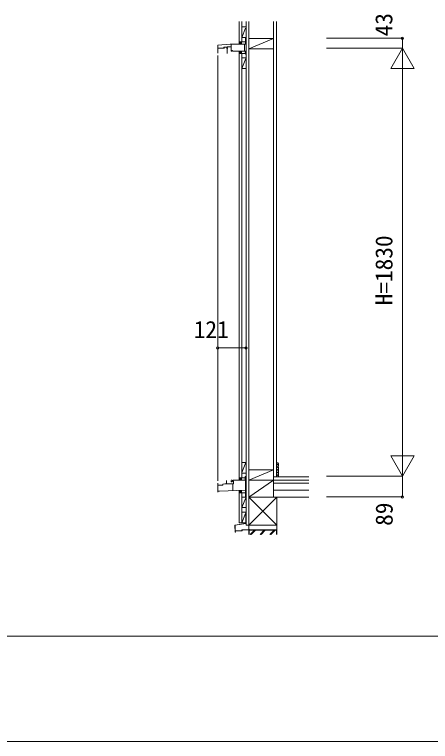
# Model space of a CAD drawing. Units: millimetres, scale not verified. Extents: x -14850 to 12650, y -10500 to 9500.
# Drawn here: x 625 to 2403, y 4650 to 7759 of the extents above; entities that cross this region are included whole.
import ezdxf
from ezdxf.enums import TextEntityAlignment as Align

# ---------------------------------------------------------------- set-up
doc = ezdxf.new("R2010")
doc.units = ezdxf.units.MM
doc.header["$LTSCALE"] = 50
for name, color, linetype, lineweight in [('0-1_YKK_F1', 7, 'Continuous', 9), ('0-3_YKK_N1', 2, 'Continuous', 9), ('0-4_YKK_Z1', 7, 'Continuous', 9), ('0-6_YKK_C1', 4, 'Continuous', 9), ('0-8_YKK_C2', 5, 'Continuous', 9)]:
    doc.layers.add(name, color=color, linetype=linetype, lineweight=lineweight)
doc.styles.add('ＭＳ ゴシック', font='')
doc.styles.get('ＭＳ ゴシック').set_extended_font_data('MS Gothic')

msp = doc.modelspace()

# ---------------------------------------------------------------- linework, layer by layer
at = {"layer": '0-1_YKK_F1'}
for p, q in [((-14850, 5100), (12150, 5100)), ((-14850, 4650), (12150, 4650))]:
    msp.add_line(p, q, dxfattribs=at)
at = {"layer": '0-3_YKK_N1'}
for p, q in [((1958.11, 7658), (2283.11, 7658)), ((2283.11, 7615), (2283.11, 7658)), ((1958.11, 7615), (2283.11, 7615)), ((1493.61, 6333.43), (1614.61, 6333.43)), ((1493.61, 6333.43), (1493.61, 6233.43)), ((1614.61, 6333.43), (1614.61, 6233.43)), ((2333.11, 5871.6), (2233.11, 5871.6)), ((2233.11, 5871.6), (2283.11, 5785)), ((2283.11, 5785), (2333.11, 5871.6)), ((2283.11, 5696), (2283.11, 5785)), ((1958.11, 5696), (2283.11, 5696))]:
    msp.add_line(p, q, dxfattribs=at)
msp.add_lwpolyline([(1958.11, 5785), (2283.11, 5785), (2283.11, 7615)], dxfattribs=at)
msp.add_lwpolyline([(2233.11, 7528.4), (2283.11, 7615), (2333.11, 7528.4)], close=True, dxfattribs=at)
for centre in [(2283.11, 7658), (1493.61, 6333.43), (1614.61, 6333.43), (2283.11, 5696)]:
    msp.add_circle(centre, 5, dxfattribs=at)
at = {"layer": '0-4_YKK_Z1'}
for p, q in [((1584.61, 7729.8), (1584.61, 7643)), ((1596.61, 7729.8), (1596.61, 7643)), ((1614.61, 5575.48), (1614.61, 7729.8)), ((1626.61, 5767.48), (1626.61, 7729.8)), ((1626.61, 7657), (1626.61, 7729.8)), ((1731.61, 7729.8), (1731.61, 5782.48)), ((1744.11, 7729.8), (1744.11, 5782.48)), ((1596.61, 7706), (1612.61, 7706)), ((1612.61, 7701), (1596.61, 7661)), ((1626.61, 7612), (1731.61, 7657)), ((1626.61, 7657), (1626.61, 7612)), ((1731.61, 7657), (1626.61, 7657)), ((1597.61, 7643), (1584.61, 7643)), ((1612.6, 7643), (1597.61, 7643)), ((1584.61, 7592), (1584.61, 5778)), ((1612.61, 7592), (1596.61, 7592)), ((1596.61, 7592), (1596.61, 5778)), ((1612.61, 7601), (1612.61, 7592)), ((1626.61, 7612), (1731.61, 7612)), ((1596.61, 7573.41), (1613.6, 7573.41)), ((1613.6, 7570.88), (1596.61, 7528.41)), ((1596.61, 7528.41), (1613.62, 7528.41)), ((1596.61, 5797.58), (1596.61, 5842.58)), ((1596.61, 5842.58), (1613.61, 5842.58)), ((1596.61, 5800.12), (1613.6, 5842.58)), ((1614.61, 5842.58), (1614.61, 5797.58)), ((1596.61, 5797.58), (1613.6, 5797.58)), ((1731.61, 5812.48), (1626.61, 5767.48)), ((1626.61, 5812.48), (1731.61, 5812.48)), ((1731.61, 5812.48), (1731.61, 5767.48)), ((1584.61, 5774.8), (1587.81, 5778)), ((1584.61, 5769.14), (1593.46, 5778)), ((1596.61, 5778), (1584.61, 5778)), ((1589.12, 5768), (1594.61, 5773.49)), ((1594.61, 5778), (1594.61, 5768)), ((1612.6, 5778), (1597.61, 5778)), ((1731.61, 5767.48), (1626.61, 5767.48)), ((1626.61, 5767.48), (1626.61, 5695.48)), ((1731.61, 5782.48), (1731.61, 5767.48)), ((1883.11, 5782.48), (1731.61, 5782.48)), ((1731.61, 5755.48), (1731.61, 5767.48)), ((1883.11, 5767.48), (1731.61, 5767.48)), ((1731.61, 5695.48), (1731.61, 5767.48)), ((1731.61, 5767.48), (1883.11, 5767.48)), ((1731.61, 5755.48), (1883.11, 5755.48)), ((1731.61, 5695.48), (1731.61, 5755.48)), ((1593.4, 5724.1), (1584.6, 5715.31)), ((1587.53, 5723.9), (1584.6, 5720.97)), ((1584.6, 5713.79), (1584.6, 5723.79)), ((1594.6, 5713.8), (1594.6, 5724.14)), ((1594.6, 5723.79), (1594.6, 5713.8)), ((1612.6, 5722.79), (1612.6, 5713.79)), ((1731.61, 5725.48), (1883.11, 5725.48)), ((1596.61, 5713.79), (1584.6, 5713.79)), ((1596.61, 5713.8), (1584.61, 5713.8)), ((1584.61, 5585.16), (1584.61, 5713.8)), ((1594.6, 5719.65), (1588.74, 5713.79)), ((1596.61, 5585.16), (1596.61, 5713.8)), ((1612.6, 5713.79), (1596.61, 5713.79)), ((1596.61, 5695.21), (1596.61, 5650.21)), ((1596.61, 5695.21), (1613.6, 5695.21)), ((1613.6, 5692.67), (1596.61, 5650.21)), ((1614.61, 5650.21), (1614.61, 5695.21)), ((1626.61, 5695.48), (1731.61, 5695.48)), ((1626.61, 5695.48), (1746.61, 5575.48)), ((1626.61, 5575.48), (1746.61, 5695.48)), ((1626.61, 5695.48), (1626.61, 5575.48)), ((1746.61, 5695.48), (1626.61, 5695.48)), ((1731.61, 5695.48), (1883.11, 5695.48)), ((1746.61, 5575.48), (1746.61, 5695.48)), ((1596.61, 5650.21), (1613.61, 5650.21)), ((1613.51, 5632.27), (1613.51, 5631.02)), ((1613.81, 5630.64), (1613.81, 5623.28)), ((1614.61, 5582.39), (1614.61, 5632.27)), ((1612.51, 5624.91), (1596.61, 5585.16)), ((1613.81, 5622.36), (1613.81, 5603.28)), ((1613.81, 5602.36), (1613.81, 5583.68)), ((1566.7, 5573.72), (1568.08, 5546.14)), ((1567.52, 5573.49), (1568.6, 5551.81)), ((1612.96, 5582.69), (1568.39, 5575.8)), ((1614.36, 5582.1), (1568.78, 5575.05)), ((1596.61, 5585.16), (1584.61, 5585.16)), ((1596.61, 5585.16), (1613.81, 5585.16)), ((1626.61, 5575.48), (1614.61, 5575.48)), ((1626.61, 5575.48), (1626.61, 5555.48)), ((1746.61, 5575.48), (1626.61, 5575.48)), ((1626.61, 5575.48), (1746.61, 5575.48)), ((1746.61, 5555.48), (1746.61, 5575.48)), ((1568.69, 5550.01), (1568.84, 5547.03)), ((1568.76, 5545.52), (1568.73, 5545.52)), ((1597.01, 5551.34), (1569.1, 5551.34)), ((1569.19, 5550.54), (1597.01, 5550.54)), ((1597.31, 5554.25), (1597.31, 5551.64)), ((1598.11, 5551.64), (1598.11, 5554.25)), ((1609.63, 5555.72), (1598.38, 5555.35)), ((1598.4, 5554.55), (1627.05, 5555.5)), ((1610.54, 5555.75), (1627.02, 5556.3)), ((1626.61, 5555.48), (1746.61, 5555.48)), ((1627.31, 5558.14), (1627.31, 5556.6)), ((1628.11, 5558.14), (1628.11, 5556.6)), ((1628.11, 5535.79), (1628.11, 5553.98)), ((1632.02, 5535.79), (1650.21, 5553.98)), ((1634.15, 5535.79), (1652.33, 5553.98)), ((1636.27, 5535.79), (1654.45, 5553.98)), ((1692.64, 5553.98), (1674.45, 5535.79)), ((1676.57, 5535.79), (1694.76, 5553.98)), ((1696.88, 5553.98), (1678.69, 5535.79)), ((1716.88, 5535.79), (1735.07, 5553.98)), ((1719, 5535.79), (1737.19, 5553.98)), ((1721.12, 5535.79), (1739.31, 5553.98)), ((1746.61, 5535.79), (1746.61, 5555.48))]:
    msp.add_line(p, q, dxfattribs=at)
for points in [[(1596.61, 7706), (1596.61, 7661), (1612.6, 7661)], [(1597.61, 5778), (1584.61, 5778), (1584.61, 5768)], [(1626.61, 5695.48), (1731.61, 5767.48), (1626.61, 5767.48)], [(1731.61, 5755.48), (1883.11, 5755.48), (1731.61, 5755.48)], [(1612.51, 5630.16), (1596.61, 5630.16), (1596.61, 5585.16), (1613.81, 5585.16)], [(1746.61, 5555.48), (1626.61, 5555.48), (1626.61, 5535.79)], [(1745.11, 5535.79), (1745.11, 5553.98), (1628.11, 5553.98)]]:
    msp.add_lwpolyline(points, dxfattribs=at)
for centre, radius, start, end in [((1614.06, 5632.27), 0.55, 359.99997, 180.00166), ((1613.71, 5631.02), 0.2, 179.99693, 255.51967), ((1613.61, 5630.64), 0.2, 0, 75.52164), ((1614.01, 5623.28), 0.2, 180.00003, 246.42146), ((1614.01, 5622.36), 0.2, 113.57854, 179.99997), ((1614.01, 5603.28), 0.2, 180.00003, 246.42146), ((1614.01, 5602.36), 0.2, 113.57854, 179.99997), ((1613.81, 5622.82), 0.3, 293.57986, 66.42006), ((1613.81, 5602.82), 0.3, 293.57986, 66.42006), ((1568.7, 5573.82), 2, 98.79176, 182.86243), ((1569.01, 5573.57), 1.5, 98.79176, 182.86243), ((1612.81, 5583.68), 1, 278.79176, 359.99995), ((1614.31, 5582.39), 0.3, 278.79176, 0.00003), ((1568.73, 5546.17), 0.65, 182.86243, 270), ((1569.1, 5551.84), 0.5, 182.86243, 270.00009), ((1569.19, 5550.04), 0.5, 90.00009, 182.86243), ((1568.76, 5546.17), 0.65, 270, 0.00003), ((1569.14, 5547.05), 0.3, 182.86243, 246.73494), ((1568.76, 5546.17), 0.65, 0.00003, 66.73494), ((1597.01, 5551.64), 0.3, 270, 0), ((1597.01, 5551.64), 1.1, 270, 0), ((1598.41, 5554.25), 1.1, 91.90924, 180), ((1598.41, 5554.25), 0.3, 91.90924, 180), ((1609.63, 5555.52), 0.2, 25.49733, 91.91914), ((1610.08, 5555.74), 0.3, 205.49733, 338.34097), ((1610.54, 5555.55), 0.2, 91.91914, 158.34097), ((1627.01, 5556.6), 0.3, 271.90924, 0), ((1627.01, 5556.6), 1.1, 271.90924, 0), ((1627.71, 5558.14), 0.4, 90.00009, 180), ((1627.71, 5558.14), 0.4, 0, 90.00009)]:
    msp.add_arc(centre, radius, start, end, dxfattribs=at)
at = {"layer": '0-6_YKK_C1'}
for p, q in [((1612.61, 7658), (1612.61, 7633)), ((1614.61, 7658), (1612.61, 7658)), ((1547.33, 7633), (1493.61, 7628.3)), ((1493.61, 7628.3), (1493.61, 7593.5)), ((1520.11, 7619.3), (1533.41, 7619.3)), ((1520.11, 7615.3), (1520.11, 7619.3)), ((1533.41, 7620.5), (1551.11, 7620.5)), ((1533.41, 7593), (1533.41, 7620.5)), ((1612.61, 7633), (1547.33, 7633)), ((1551.11, 7602), (1551.11, 7633)), ((1608.51, 7633), (1608.51, 7602)), ((1614.61, 7641.8), (1612.61, 7641.8)), ((1522.81, 7615.3), (1493.61, 7615.3)), ((1536.91, 7615.3), (1530.61, 7615.3)), ((1549.11, 7615.3), (1551.11, 7615.3)), ((1551.11, 7604.8), (1556.91, 7604.8)), ((1553.41, 7602), (1551.11, 7602)), ((1556.91, 7604.8), (1556.91, 7602)), ((1556.91, 7602), (1611.91, 7602)), ((1611.91, 7599.9), (1611.11, 7599.44)), ((1611.11, 7599.44), (1611.11, 7598.84)), ((1611.11, 7598.84), (1613.11, 7587.5)), ((1611.91, 7602), (1611.91, 7599.9)), ((1614.61, 7600), (1611.91, 7600)), ((1613.11, 7587.5), (1614.61, 7587.5)), ((1493.61, 7583.5), (1493.61, 5765.5)), ((1493.61, 5715.9), (1493.61, 5755.5)), ((1531.11, 5766.23), (1531.11, 5751.5)), ((1551.11, 5768), (1555.81, 5768)), ((1551.11, 5765.7), (1551.11, 5768)), ((1551.11, 5760.4), (1551.11, 5762.7)), ((1554.61, 5760.4), (1551.11, 5760.4)), ((1554.61, 5768), (1554.61, 5760.4)), ((1561.61, 5764), (1554.61, 5764)), ((1559.11, 5768), (1611.91, 5768)), ((1559.11, 5764), (1559.11, 5768)), ((1561.61, 5751.5), (1561.61, 5764)), ((1611.11, 5783), (1614.61, 5783)), ((1611.11, 5770.3), (1611.11, 5783)), ((1614.61, 5770.3), (1611.11, 5770.3)), ((1611.61, 5768), (1611.61, 5724.74)), ((1611.91, 5768), (1611.91, 5770.3)), ((1493.61, 5746.3), (1515.41, 5746.3)), ((1501.73, 5720.9), (1612.61, 5724.77)), ((1515.41, 5751.21), (1523.61, 5751.5)), ((1515.41, 5746.3), (1515.41, 5751.21)), ((1523.61, 5751.5), (1561.61, 5751.5)), ((1558.41, 5751.5), (1558.41, 5722.88)), ((1612.61, 5724.77), (1612.61, 5696)), ((1493.61, 5720.9), (1501.73, 5720.9)), ((1614.61, 5718), (1612.61, 5718)), ((1612.61, 5696), (1614.61, 5696))]:
    msp.add_line(p, q, dxfattribs=at)
at = {"layer": '0-8_YKK_C2'}
for p, q in [((1584.61, 7639.8), (1587.81, 7643)), ((1584.61, 7634.14), (1593.46, 7643)), ((1584.61, 7643), (1584.61, 7633)), ((1596.61, 7643), (1584.61, 7643)), ((1589.12, 7633), (1594.61, 7638.48)), ((1594.61, 7643), (1594.61, 7633)), ((1593.4, 7602.31), (1584.61, 7593.51)), ((1587.54, 7602.1), (1584.61, 7599.17)), ((1584.61, 7592), (1584.61, 7602)), ((1596.61, 7592), (1584.61, 7592)), ((1596.61, 7592), (1584.61, 7592)), ((1594.61, 7597.86), (1588.75, 7592)), ((1594.61, 7592), (1594.61, 7602.35)), ((1594.61, 7602), (1594.61, 7592)), ((1744.11, 5841.36), (1745.23, 5842.48)), ((1744.11, 5830.05), (1753.07, 5839.01)), ((1744.11, 5818.73), (1750.62, 5825.25)), ((1744.11, 5807.42), (1753.11, 5816.42)), ((1752.84, 5827.46), (1753.11, 5827.73)), ((1753.11, 5838.48), (1753.11, 5827.48)), ((1744.11, 5796.1), (1753.11, 5805.11)), ((1744.11, 5784.79), (1753.11, 5793.79))]:
    msp.add_line(p, q, dxfattribs=at)
for points in [[(1744.11, 5782.48), (1744.11, 5842.48), (1749.11, 5842.48)], [(1753.11, 5822.48), (1753.11, 5782.48), (1744.11, 5782.48)]]:
    msp.add_lwpolyline(points, dxfattribs=at)
for centre, radius, start, end in [((1749.11, 5838.48), 4, 0, 89.99998), ((1753.11, 5824.98), 2.5, 89.99998, 270)]:
    msp.add_arc(centre, radius, start, end, dxfattribs=at)

# ---------------------------------------------------------------- texts
at = {"layer": '0-3_YKK_N1', "color": 4, "style": 'ＭＳ ゴシック'}
for s, p in [('43', (2262.09, 7665.82)), ('H=1830', (2262.57, 6515.41)), ('89', (2263.33, 5572.24))]:
    msp.add_text(s, height=73.31, rotation=90, dxfattribs=at).set_placement(p, align=Align.BOTTOM_LEFT)
msp.add_text('121', height=73.31, dxfattribs=at).set_placement((1390.96, 6353.43), align=Align.BOTTOM_LEFT)

doc.saveas('drawing.dxf')
